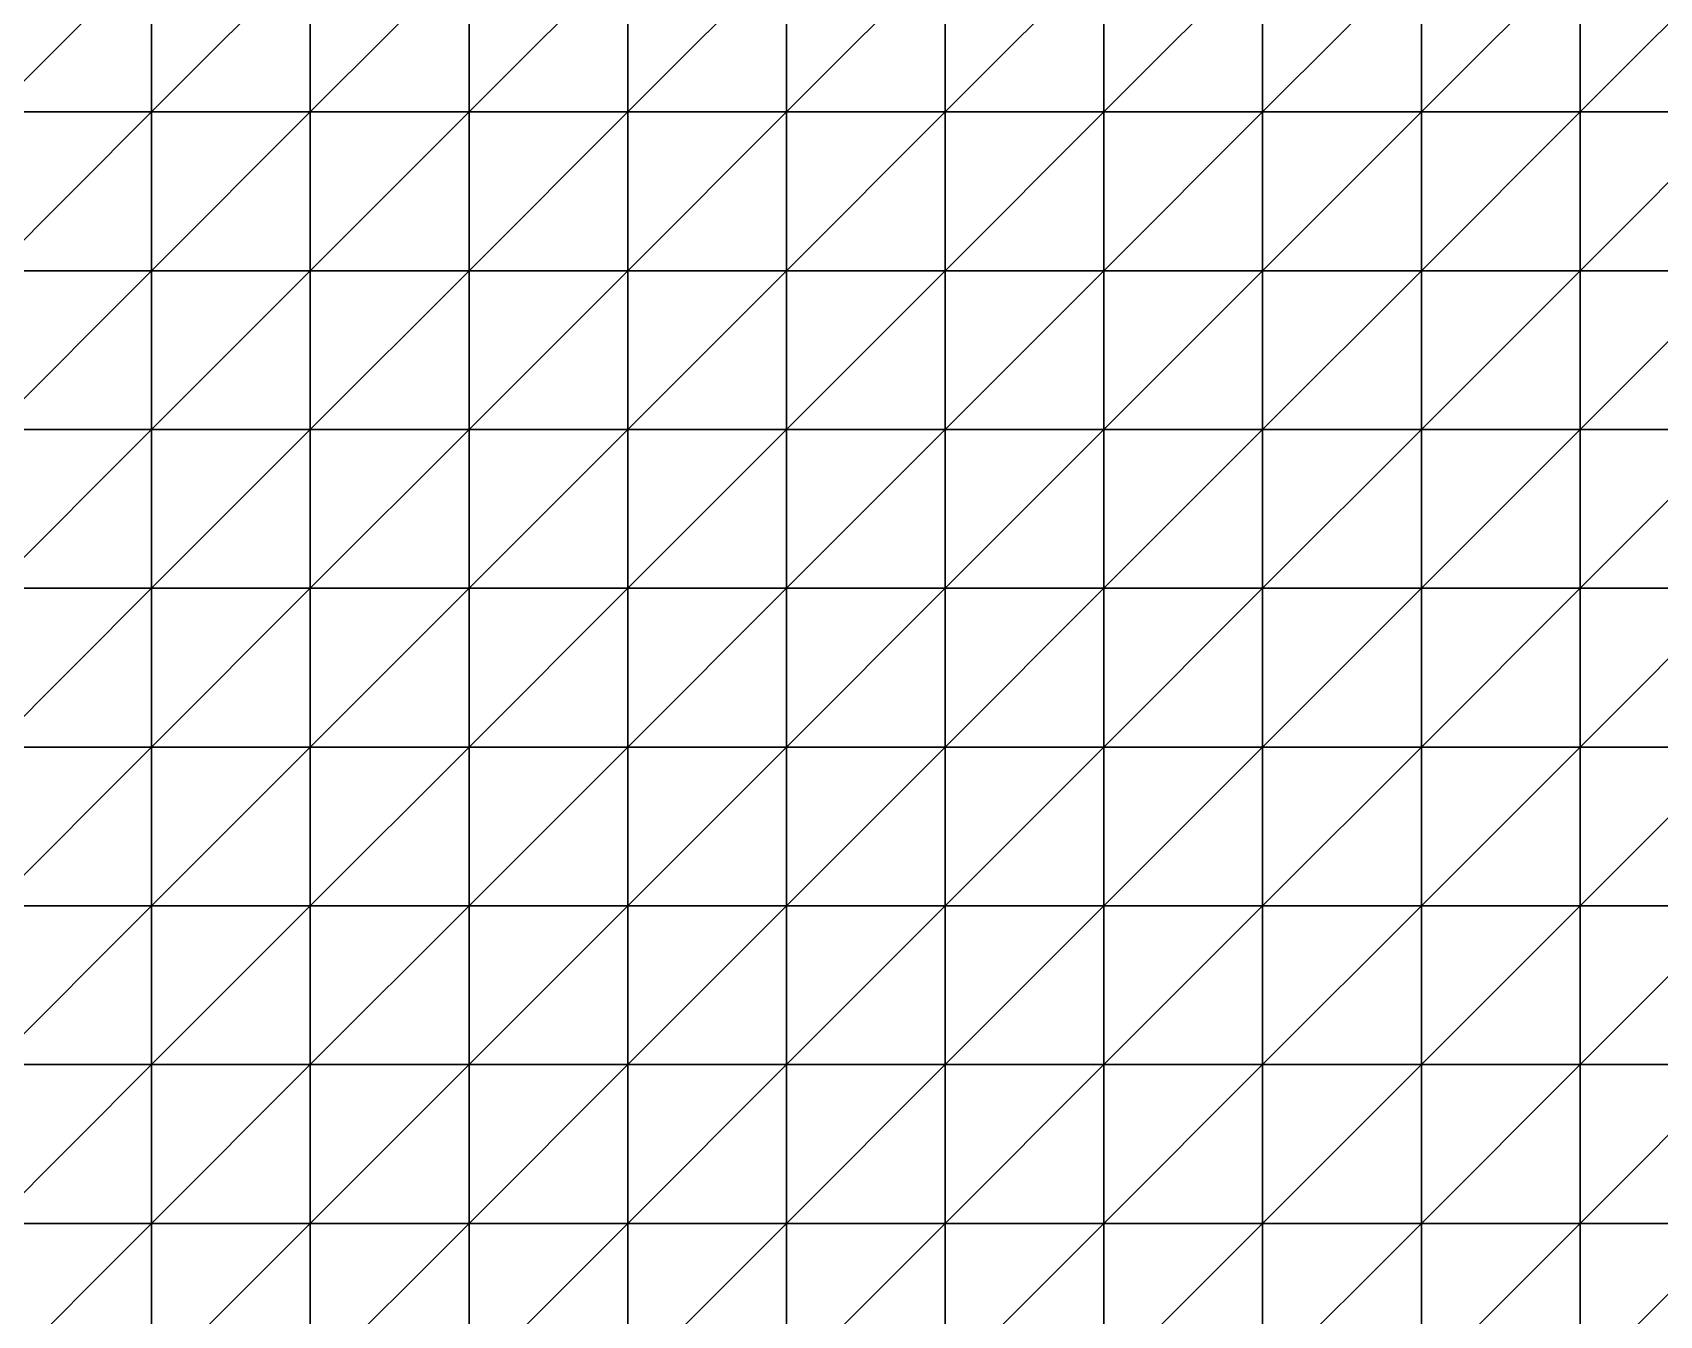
# Model space of a CAD drawing. Extents: x 292020 to 295740, y 4557680 to 4560040.
# Drawn here: x 294185 to 294390, y 4559308.4 to 4559470 of the extents above; entities that cross this region are included whole.
import ezdxf

# ---------------------------------------------------------------- set-up
doc = ezdxf.new("R2010")
doc.units = 0
doc.layers.add('RUN201_4_-_RUN201_NODOMAIN5_20X', color=7, linetype='CONTINUOUS')

msp = doc.modelspace()

# ---------------------------------------------------------------- linework, layer by layer
at = {"layer": 'RUN201_4_-_RUN201_NODOMAIN5_20X'}
for points in [[(294180, 4559480, 1860), (294180, 4559460, 1860), (294200, 4559480, 1860)], [(294200, 4559480, 1860), (294180, 4559460, 1860), (294200, 4559460, 1860)], [(294200, 4559480, 1920), (294180, 4559460, 1920), (294180, 4559480, 1920)], [(294200, 4559460, 1920), (294180, 4559460, 1920), (294200, 4559480, 1920)], [(294200, 4559480, 1840), (294200, 4559460, 1840), (294220, 4559480, 1840)], [(294220, 4559480, 1840), (294200, 4559460, 1840), (294220, 4559460, 1840)], [(294200, 4559480, 1840), (294200, 4559460, 1860), (294200, 4559460, 1840)], [(294200, 4559480, 1860), (294200, 4559460, 1860), (294200, 4559480, 1840)], [(294220, 4559480, 1920), (294200, 4559460, 1920), (294200, 4559480, 1920)], [(294220, 4559460, 1920), (294200, 4559460, 1920), (294220, 4559480, 1920)], [(294220, 4559480, 1820), (294220, 4559460, 1820), (294240, 4559480, 1820)], [(294240, 4559480, 1820), (294220, 4559460, 1820), (294240, 4559460, 1820)], [(294220, 4559480, 1820), (294220, 4559460, 1840), (294220, 4559460, 1820)], [(294220, 4559480, 1840), (294220, 4559460, 1840), (294220, 4559480, 1820)], [(294240, 4559480, 1920), (294220, 4559460, 1920), (294220, 4559480, 1920)], [(294240, 4559460, 1920), (294220, 4559460, 1920), (294240, 4559480, 1920)], [(294240, 4559480, 1800), (294240, 4559460, 1800), (294260, 4559480, 1800)], [(294260, 4559480, 1800), (294240, 4559460, 1800), (294260, 4559460, 1800)], [(294240, 4559480, 1800), (294240, 4559460, 1820), (294240, 4559460, 1800)], [(294240, 4559480, 1820), (294240, 4559460, 1820), (294240, 4559480, 1800)], [(294260, 4559480, 1920), (294240, 4559460, 1920), (294240, 4559480, 1920)], [(294260, 4559460, 1920), (294240, 4559460, 1920), (294260, 4559480, 1920)], [(294260, 4559480, 1800), (294260, 4559460, 1800), (294280, 4559480, 1800)], [(294280, 4559480, 1800), (294260, 4559460, 1800), (294280, 4559460, 1800)], [(294280, 4559480, 1920), (294260, 4559460, 1920), (294260, 4559480, 1920)], [(294280, 4559460, 1920), (294260, 4559460, 1920), (294280, 4559480, 1920)], [(294280, 4559480, 1800), (294280, 4559460, 1800), (294300, 4559480, 1800)], [(294300, 4559480, 1800), (294280, 4559460, 1800), (294300, 4559460, 1800)], [(294300, 4559480, 1900), (294280, 4559460, 1900), (294280, 4559480, 1900)], [(294300, 4559460, 1900), (294280, 4559460, 1900), (294300, 4559480, 1900)], [(294280, 4559460, 1900), (294280, 4559460, 1920), (294280, 4559480, 1900)], [(294280, 4559480, 1900), (294280, 4559460, 1920), (294280, 4559480, 1920)], [(294300, 4559480, 1800), (294300, 4559460, 1800), (294320, 4559480, 1800)], [(294320, 4559480, 1800), (294300, 4559460, 1800), (294320, 4559460, 1800)], [(294320, 4559480, 1900), (294300, 4559460, 1900), (294300, 4559480, 1900)], [(294320, 4559460, 1900), (294300, 4559460, 1900), (294320, 4559480, 1900)], [(294320, 4559480, 1800), (294320, 4559460, 1800), (294340, 4559480, 1800)], [(294340, 4559480, 1800), (294320, 4559460, 1800), (294340, 4559460, 1800)], [(294340, 4559480, 1900), (294320, 4559460, 1900), (294320, 4559480, 1900)], [(294340, 4559460, 1900), (294320, 4559460, 1900), (294340, 4559480, 1900)], [(294340, 4559480, 1800), (294340, 4559460, 1800), (294360, 4559480, 1800)], [(294360, 4559480, 1800), (294340, 4559460, 1800), (294360, 4559460, 1800)], [(294360, 4559480, 1900), (294340, 4559460, 1900), (294340, 4559480, 1900)], [(294360, 4559460, 1900), (294340, 4559460, 1900), (294360, 4559480, 1900)], [(294360, 4559480, 1800), (294360, 4559460, 1800), (294380, 4559480, 1800)], [(294380, 4559480, 1800), (294360, 4559460, 1800), (294380, 4559460, 1800)], [(294380, 4559480, 1900), (294360, 4559460, 1900), (294360, 4559480, 1900)], [(294380, 4559460, 1900), (294360, 4559460, 1900), (294380, 4559480, 1900)], [(294380, 4559480, 1800), (294380, 4559460, 1800), (294400, 4559480, 1800)], [(294400, 4559480, 1800), (294380, 4559460, 1800), (294400, 4559460, 1800)], [(294400, 4559480, 1900), (294380, 4559460, 1900), (294380, 4559480, 1900)], [(294400, 4559460, 1900), (294380, 4559460, 1900), (294400, 4559480, 1900)], [(294180, 4559460, 1840), (294180, 4559440, 1840), (294200, 4559460, 1840)], [(294200, 4559460, 1840), (294180, 4559440, 1840), (294200, 4559440, 1840)], [(294200, 4559460, 1840), (294180, 4559460, 1860), (294180, 4559460, 1840)], [(294200, 4559460, 1860), (294180, 4559460, 1860), (294200, 4559460, 1840)], [(294200, 4559460, 1920), (294180, 4559440, 1920), (294180, 4559460, 1920)], [(294200, 4559440, 1920), (294180, 4559440, 1920), (294200, 4559460, 1920)], [(294200, 4559460, 1820), (294200, 4559440, 1820), (294220, 4559460, 1820)], [(294220, 4559460, 1820), (294200, 4559440, 1820), (294220, 4559440, 1820)], [(294220, 4559460, 1820), (294200, 4559460, 1840), (294200, 4559460, 1820)], [(294220, 4559460, 1840), (294200, 4559460, 1840), (294220, 4559460, 1820)], [(294200, 4559460, 1820), (294200, 4559440, 1840), (294200, 4559440, 1820)], [(294200, 4559460, 1840), (294200, 4559440, 1840), (294200, 4559460, 1820)], [(294220, 4559460, 1920), (294200, 4559440, 1920), (294200, 4559460, 1920)], [(294220, 4559440, 1920), (294200, 4559440, 1920), (294220, 4559460, 1920)], [(294220, 4559460, 1800), (294220, 4559440, 1800), (294240, 4559460, 1800)], [(294240, 4559460, 1800), (294220, 4559440, 1800), (294240, 4559440, 1800)], [(294240, 4559460, 1800), (294220, 4559460, 1820), (294220, 4559460, 1800)], [(294240, 4559460, 1820), (294220, 4559460, 1820), (294240, 4559460, 1800)], [(294220, 4559460, 1800), (294220, 4559440, 1820), (294220, 4559440, 1800)], [(294220, 4559460, 1820), (294220, 4559440, 1820), (294220, 4559460, 1800)], [(294240, 4559460, 1920), (294220, 4559440, 1920), (294220, 4559460, 1920)], [(294240, 4559440, 1920), (294220, 4559440, 1920), (294240, 4559460, 1920)], [(294240, 4559460, 1800), (294240, 4559440, 1800), (294260, 4559460, 1800)], [(294260, 4559460, 1800), (294240, 4559440, 1800), (294260, 4559440, 1800)], [(294260, 4559460, 1920), (294240, 4559440, 1920), (294240, 4559460, 1920)], [(294260, 4559440, 1920), (294240, 4559440, 1920), (294260, 4559460, 1920)], [(294260, 4559460, 1800), (294260, 4559440, 1800), (294280, 4559460, 1800)], [(294280, 4559460, 1800), (294260, 4559440, 1800), (294280, 4559440, 1800)], [(294280, 4559460, 1920), (294260, 4559440, 1920), (294260, 4559460, 1920)], [(294280, 4559440, 1920), (294260, 4559440, 1920), (294280, 4559460, 1920)], [(294280, 4559460, 1800), (294280, 4559440, 1800), (294300, 4559460, 1800)], [(294300, 4559460, 1800), (294280, 4559440, 1800), (294300, 4559440, 1800)], [(294300, 4559460, 1900), (294280, 4559440, 1900), (294280, 4559460, 1900)], [(294300, 4559440, 1900), (294280, 4559440, 1900), (294300, 4559460, 1900)], [(294280, 4559440, 1900), (294280, 4559440, 1920), (294280, 4559460, 1900)], [(294280, 4559460, 1900), (294280, 4559440, 1920), (294280, 4559460, 1920)], [(294300, 4559460, 1800), (294300, 4559440, 1800), (294320, 4559460, 1800)], [(294320, 4559460, 1800), (294300, 4559440, 1800), (294320, 4559440, 1800)], [(294320, 4559460, 1900), (294300, 4559440, 1900), (294300, 4559460, 1900)], [(294320, 4559440, 1900), (294300, 4559440, 1900), (294320, 4559460, 1900)], [(294320, 4559460, 1800), (294320, 4559440, 1800), (294340, 4559460, 1800)], [(294340, 4559460, 1800), (294320, 4559440, 1800), (294340, 4559440, 1800)], [(294340, 4559460, 1900), (294320, 4559440, 1900), (294320, 4559460, 1900)], [(294340, 4559440, 1900), (294320, 4559440, 1900), (294340, 4559460, 1900)], [(294340, 4559440, 1800), (294340, 4559440, 1820), (294340, 4559460, 1800)], [(294340, 4559460, 1800), (294340, 4559440, 1820), (294340, 4559460, 1820)], [(294340, 4559460, 1800), (294340, 4559460, 1820), (294360, 4559460, 1800)], [(294360, 4559460, 1800), (294340, 4559460, 1820), (294360, 4559460, 1820)], [(294340, 4559460, 1820), (294340, 4559440, 1820), (294360, 4559460, 1820)], [(294360, 4559460, 1820), (294340, 4559440, 1820), (294360, 4559440, 1820)], [(294360, 4559460, 1900), (294340, 4559440, 1900), (294340, 4559460, 1900)], [(294360, 4559440, 1900), (294340, 4559440, 1900), (294360, 4559460, 1900)], [(294360, 4559460, 1800), (294360, 4559460, 1820), (294380, 4559460, 1800)], [(294380, 4559460, 1800), (294360, 4559460, 1820), (294380, 4559460, 1820)], [(294360, 4559460, 1820), (294360, 4559440, 1820), (294380, 4559460, 1820)], [(294380, 4559460, 1820), (294360, 4559440, 1820), (294380, 4559440, 1820)], [(294380, 4559460, 1900), (294360, 4559440, 1900), (294360, 4559460, 1900)], [(294380, 4559440, 1900), (294360, 4559440, 1900), (294380, 4559460, 1900)], [(294380, 4559460, 1800), (294380, 4559460, 1820), (294400, 4559460, 1800)], [(294400, 4559460, 1800), (294380, 4559460, 1820), (294400, 4559460, 1820)], [(294380, 4559460, 1820), (294380, 4559440, 1820), (294400, 4559460, 1820)], [(294400, 4559460, 1820), (294380, 4559440, 1820), (294400, 4559440, 1820)], [(294400, 4559460, 1900), (294380, 4559440, 1900), (294380, 4559460, 1900)], [(294400, 4559440, 1900), (294380, 4559440, 1900), (294400, 4559460, 1900)], [(294180, 4559440, 1840), (294180, 4559420, 1840), (294200, 4559440, 1840)], [(294200, 4559440, 1840), (294180, 4559420, 1840), (294200, 4559420, 1840)], [(294200, 4559440, 1920), (294180, 4559420, 1920), (294180, 4559440, 1920)], [(294200, 4559420, 1920), (294180, 4559420, 1920), (294200, 4559440, 1920)], [(294200, 4559440, 1820), (294200, 4559420, 1820), (294220, 4559440, 1820)], [(294220, 4559440, 1820), (294200, 4559420, 1820), (294220, 4559420, 1820)], [(294200, 4559440, 1820), (294200, 4559420, 1840), (294200, 4559420, 1820)], [(294200, 4559440, 1840), (294200, 4559420, 1840), (294200, 4559440, 1820)], [(294220, 4559440, 1920), (294200, 4559420, 1920), (294200, 4559440, 1920)], [(294220, 4559420, 1920), (294200, 4559420, 1920), (294220, 4559440, 1920)], [(294220, 4559440, 1800), (294220, 4559420, 1800), (294240, 4559440, 1800)], [(294240, 4559440, 1800), (294220, 4559420, 1800), (294240, 4559420, 1800)], [(294220, 4559440, 1800), (294220, 4559420, 1820), (294220, 4559420, 1800)], [(294220, 4559440, 1820), (294220, 4559420, 1820), (294220, 4559440, 1800)], [(294240, 4559440, 1920), (294220, 4559420, 1920), (294220, 4559440, 1920)], [(294240, 4559420, 1920), (294220, 4559420, 1920), (294240, 4559440, 1920)], [(294240, 4559440, 1800), (294240, 4559420, 1800), (294260, 4559440, 1800)], [(294260, 4559440, 1800), (294240, 4559420, 1800), (294260, 4559420, 1800)], [(294260, 4559440, 1920), (294240, 4559420, 1920), (294240, 4559440, 1920)], [(294260, 4559420, 1920), (294240, 4559420, 1920), (294260, 4559440, 1920)], [(294260, 4559440, 1800), (294260, 4559420, 1800), (294280, 4559440, 1800)], [(294280, 4559440, 1800), (294260, 4559420, 1800), (294280, 4559420, 1800)], [(294280, 4559440, 1920), (294260, 4559420, 1920), (294260, 4559440, 1920)], [(294280, 4559420, 1920), (294260, 4559420, 1920), (294280, 4559440, 1920)], [(294280, 4559440, 1800), (294280, 4559420, 1800), (294300, 4559440, 1800)], [(294300, 4559440, 1800), (294280, 4559420, 1800), (294300, 4559420, 1800)], [(294300, 4559440, 1900), (294280, 4559420, 1900), (294280, 4559440, 1900)], [(294300, 4559420, 1900), (294280, 4559420, 1900), (294300, 4559440, 1900)], [(294280, 4559420, 1900), (294280, 4559420, 1920), (294280, 4559440, 1900)], [(294280, 4559440, 1900), (294280, 4559420, 1920), (294280, 4559440, 1920)], [(294300, 4559440, 1800), (294300, 4559420, 1800), (294320, 4559440, 1800)], [(294320, 4559440, 1800), (294300, 4559420, 1800), (294320, 4559420, 1800)], [(294320, 4559440, 1900), (294300, 4559420, 1900), (294300, 4559440, 1900)], [(294320, 4559420, 1900), (294300, 4559420, 1900), (294320, 4559440, 1900)], [(294320, 4559440, 1800), (294320, 4559420, 1800), (294340, 4559440, 1800)], [(294340, 4559440, 1800), (294320, 4559420, 1800), (294340, 4559420, 1800)], [(294340, 4559440, 1900), (294320, 4559420, 1900), (294320, 4559440, 1900)], [(294340, 4559420, 1900), (294320, 4559420, 1900), (294340, 4559440, 1900)], [(294340, 4559440, 1800), (294340, 4559420, 1800), (294360, 4559440, 1800)], [(294360, 4559440, 1800), (294340, 4559420, 1800), (294360, 4559420, 1800)], [(294360, 4559440, 1800), (294340, 4559440, 1820), (294340, 4559440, 1800)], [(294360, 4559440, 1820), (294340, 4559440, 1820), (294360, 4559440, 1800)], [(294360, 4559440, 1900), (294340, 4559420, 1900), (294340, 4559440, 1900)], [(294360, 4559420, 1900), (294340, 4559420, 1900), (294360, 4559440, 1900)], [(294360, 4559440, 1800), (294360, 4559420, 1800), (294380, 4559440, 1800)], [(294380, 4559440, 1800), (294360, 4559420, 1800), (294380, 4559420, 1800)], [(294380, 4559440, 1800), (294360, 4559440, 1820), (294360, 4559440, 1800)], [(294380, 4559440, 1820), (294360, 4559440, 1820), (294380, 4559440, 1800)], [(294380, 4559440, 1900), (294360, 4559420, 1900), (294360, 4559440, 1900)], [(294380, 4559420, 1900), (294360, 4559420, 1900), (294380, 4559440, 1900)], [(294380, 4559420, 1800), (294380, 4559420, 1820), (294380, 4559440, 1800)], [(294380, 4559440, 1800), (294380, 4559420, 1820), (294380, 4559440, 1820)], [(294380, 4559440, 1820), (294380, 4559420, 1820), (294400, 4559440, 1820)], [(294400, 4559440, 1820), (294380, 4559420, 1820), (294400, 4559420, 1820)], [(294400, 4559440, 1900), (294380, 4559420, 1900), (294380, 4559440, 1900)], [(294400, 4559420, 1900), (294380, 4559420, 1900), (294400, 4559440, 1900)], [(294180, 4559420, 1820), (294180, 4559400, 1820), (294200, 4559420, 1820)], [(294200, 4559420, 1820), (294180, 4559400, 1820), (294200, 4559400, 1820)], [(294200, 4559420, 1820), (294180, 4559420, 1840), (294180, 4559420, 1820)], [(294200, 4559420, 1840), (294180, 4559420, 1840), (294200, 4559420, 1820)], [(294200, 4559420, 1920), (294180, 4559400, 1920), (294180, 4559420, 1920)], [(294200, 4559400, 1920), (294180, 4559400, 1920), (294200, 4559420, 1920)], [(294200, 4559420, 1800), (294200, 4559400, 1800), (294220, 4559420, 1800)], [(294220, 4559420, 1800), (294200, 4559400, 1800), (294220, 4559400, 1800)], [(294220, 4559420, 1800), (294200, 4559420, 1820), (294200, 4559420, 1800)], [(294220, 4559420, 1820), (294200, 4559420, 1820), (294220, 4559420, 1800)], [(294200, 4559420, 1800), (294200, 4559400, 1820), (294200, 4559400, 1800)], [(294200, 4559420, 1820), (294200, 4559400, 1820), (294200, 4559420, 1800)], [(294220, 4559420, 1920), (294200, 4559400, 1920), (294200, 4559420, 1920)], [(294220, 4559400, 1920), (294200, 4559400, 1920), (294220, 4559420, 1920)], [(294220, 4559420, 1780), (294220, 4559400, 1780), (294240, 4559420, 1780)], [(294240, 4559420, 1780), (294220, 4559400, 1780), (294240, 4559400, 1780)], [(294240, 4559420, 1780), (294220, 4559420, 1800), (294220, 4559420, 1780)], [(294240, 4559420, 1800), (294220, 4559420, 1800), (294240, 4559420, 1780)], [(294220, 4559420, 1780), (294220, 4559400, 1800), (294220, 4559400, 1780)], [(294220, 4559420, 1800), (294220, 4559400, 1800), (294220, 4559420, 1780)], [(294240, 4559420, 1920), (294220, 4559400, 1920), (294220, 4559420, 1920)], [(294240, 4559400, 1920), (294220, 4559400, 1920), (294240, 4559420, 1920)], [(294240, 4559400, 1780), (294240, 4559400, 1800), (294240, 4559420, 1780)], [(294240, 4559420, 1780), (294240, 4559400, 1800), (294240, 4559420, 1800)], [(294240, 4559420, 1800), (294240, 4559400, 1800), (294260, 4559420, 1800)], [(294260, 4559420, 1800), (294240, 4559400, 1800), (294260, 4559400, 1800)], [(294260, 4559420, 1920), (294240, 4559400, 1920), (294240, 4559420, 1920)], [(294260, 4559400, 1920), (294240, 4559400, 1920), (294260, 4559420, 1920)], [(294260, 4559420, 1800), (294260, 4559400, 1800), (294280, 4559420, 1800)], [(294280, 4559420, 1800), (294260, 4559400, 1800), (294280, 4559400, 1800)], [(294280, 4559420, 1900), (294260, 4559400, 1900), (294260, 4559420, 1900)], [(294280, 4559400, 1900), (294260, 4559400, 1900), (294280, 4559420, 1900)], [(294260, 4559400, 1900), (294260, 4559400, 1920), (294260, 4559420, 1900)], [(294260, 4559420, 1900), (294260, 4559400, 1920), (294260, 4559420, 1920)], [(294260, 4559420, 1900), (294260, 4559420, 1920), (294280, 4559420, 1900)], [(294280, 4559420, 1900), (294260, 4559420, 1920), (294280, 4559420, 1920)], [(294280, 4559420, 1800), (294280, 4559400, 1800), (294300, 4559420, 1800)], [(294300, 4559420, 1800), (294280, 4559400, 1800), (294300, 4559400, 1800)], [(294300, 4559420, 1900), (294280, 4559400, 1900), (294280, 4559420, 1900)], [(294300, 4559400, 1900), (294280, 4559400, 1900), (294300, 4559420, 1900)], [(294300, 4559400, 1800), (294300, 4559400, 1820), (294300, 4559420, 1800)], [(294300, 4559420, 1800), (294300, 4559400, 1820), (294300, 4559420, 1820)], [(294300, 4559420, 1800), (294300, 4559420, 1820), (294320, 4559420, 1800)], [(294320, 4559420, 1800), (294300, 4559420, 1820), (294320, 4559420, 1820)], [(294300, 4559420, 1820), (294300, 4559400, 1820), (294320, 4559420, 1820)], [(294320, 4559420, 1820), (294300, 4559400, 1820), (294320, 4559400, 1820)], [(294320, 4559420, 1900), (294300, 4559400, 1900), (294300, 4559420, 1900)], [(294320, 4559400, 1900), (294300, 4559400, 1900), (294320, 4559420, 1900)], [(294320, 4559420, 1800), (294320, 4559400, 1800), (294340, 4559420, 1800)], [(294340, 4559420, 1800), (294320, 4559400, 1800), (294340, 4559400, 1800)], [(294320, 4559420, 1800), (294320, 4559400, 1820), (294320, 4559400, 1800)], [(294320, 4559420, 1820), (294320, 4559400, 1820), (294320, 4559420, 1800)], [(294340, 4559420, 1900), (294320, 4559400, 1900), (294320, 4559420, 1900)], [(294340, 4559400, 1900), (294320, 4559400, 1900), (294340, 4559420, 1900)], [(294340, 4559420, 1800), (294340, 4559400, 1800), (294360, 4559420, 1800)], [(294360, 4559420, 1800), (294340, 4559400, 1800), (294360, 4559400, 1800)], [(294360, 4559420, 1900), (294340, 4559400, 1900), (294340, 4559420, 1900)], [(294360, 4559400, 1900), (294340, 4559400, 1900), (294360, 4559420, 1900)], [(294360, 4559420, 1800), (294360, 4559400, 1800), (294380, 4559420, 1800)], [(294380, 4559420, 1800), (294360, 4559400, 1800), (294380, 4559400, 1800)], [(294380, 4559420, 1900), (294360, 4559400, 1900), (294360, 4559420, 1900)], [(294380, 4559400, 1900), (294360, 4559400, 1900), (294380, 4559420, 1900)], [(294380, 4559400, 1800), (294380, 4559400, 1820), (294380, 4559420, 1800)], [(294380, 4559420, 1800), (294380, 4559400, 1820), (294380, 4559420, 1820)], [(294380, 4559420, 1820), (294380, 4559400, 1820), (294400, 4559420, 1820)], [(294400, 4559420, 1820), (294380, 4559400, 1820), (294400, 4559400, 1820)], [(294400, 4559420, 1900), (294380, 4559400, 1900), (294380, 4559420, 1900)], [(294400, 4559400, 1900), (294380, 4559400, 1900), (294400, 4559420, 1900)], [(294180, 4559400, 1820), (294180, 4559380, 1820), (294200, 4559400, 1820)], [(294200, 4559400, 1820), (294180, 4559380, 1820), (294200, 4559380, 1820)], [(294200, 4559400, 1920), (294180, 4559380, 1920), (294180, 4559400, 1920)], [(294200, 4559380, 1920), (294180, 4559380, 1920), (294200, 4559400, 1920)], [(294200, 4559400, 1800), (294200, 4559380, 1800), (294220, 4559400, 1800)], [(294220, 4559400, 1800), (294200, 4559380, 1800), (294220, 4559380, 1800)], [(294200, 4559400, 1800), (294200, 4559380, 1820), (294200, 4559380, 1800)], [(294200, 4559400, 1820), (294200, 4559380, 1820), (294200, 4559400, 1800)], [(294220, 4559400, 1920), (294200, 4559380, 1920), (294200, 4559400, 1920)], [(294220, 4559380, 1920), (294200, 4559380, 1920), (294220, 4559400, 1920)], [(294220, 4559400, 1780), (294220, 4559400, 1800), (294240, 4559400, 1780)], [(294240, 4559400, 1780), (294220, 4559400, 1800), (294240, 4559400, 1800)], [(294220, 4559400, 1800), (294220, 4559380, 1800), (294240, 4559400, 1800)], [(294240, 4559400, 1800), (294220, 4559380, 1800), (294240, 4559380, 1800)], [(294240, 4559400, 1920), (294220, 4559380, 1920), (294220, 4559400, 1920)], [(294240, 4559380, 1920), (294220, 4559380, 1920), (294240, 4559400, 1920)], [(294240, 4559400, 1800), (294240, 4559380, 1800), (294260, 4559400, 1800)], [(294260, 4559400, 1800), (294240, 4559380, 1800), (294260, 4559380, 1800)], [(294260, 4559400, 1920), (294240, 4559380, 1920), (294240, 4559400, 1920)], [(294260, 4559380, 1920), (294240, 4559380, 1920), (294260, 4559400, 1920)], [(294260, 4559400, 1800), (294260, 4559380, 1800), (294280, 4559400, 1800)], [(294280, 4559400, 1800), (294260, 4559380, 1800), (294280, 4559380, 1800)], [(294280, 4559400, 1900), (294260, 4559380, 1900), (294260, 4559400, 1900)], [(294280, 4559380, 1900), (294260, 4559380, 1900), (294280, 4559400, 1900)], [(294260, 4559380, 1900), (294260, 4559380, 1920), (294260, 4559400, 1900)], [(294260, 4559400, 1900), (294260, 4559380, 1920), (294260, 4559400, 1920)], [(294280, 4559400, 1800), (294280, 4559380, 1800), (294300, 4559400, 1800)], [(294300, 4559400, 1800), (294280, 4559380, 1800), (294300, 4559380, 1800)], [(294300, 4559400, 1900), (294280, 4559380, 1900), (294280, 4559400, 1900)], [(294300, 4559380, 1900), (294280, 4559380, 1900), (294300, 4559400, 1900)], [(294300, 4559400, 1800), (294300, 4559380, 1800), (294320, 4559400, 1800)], [(294320, 4559400, 1800), (294300, 4559380, 1800), (294320, 4559380, 1800)], [(294320, 4559400, 1800), (294300, 4559400, 1820), (294300, 4559400, 1800)], [(294320, 4559400, 1820), (294300, 4559400, 1820), (294320, 4559400, 1800)], [(294320, 4559400, 1900), (294300, 4559380, 1900), (294300, 4559400, 1900)], [(294320, 4559380, 1900), (294300, 4559380, 1900), (294320, 4559400, 1900)], [(294320, 4559400, 1800), (294320, 4559380, 1800), (294340, 4559400, 1800)], [(294340, 4559400, 1800), (294320, 4559380, 1800), (294340, 4559380, 1800)], [(294340, 4559400, 1900), (294320, 4559380, 1900), (294320, 4559400, 1900)], [(294340, 4559380, 1900), (294320, 4559380, 1900), (294340, 4559400, 1900)], [(294340, 4559400, 1800), (294340, 4559380, 1800), (294360, 4559400, 1800)], [(294360, 4559400, 1800), (294340, 4559380, 1800), (294360, 4559380, 1800)], [(294360, 4559400, 1900), (294340, 4559380, 1900), (294340, 4559400, 1900)], [(294360, 4559380, 1900), (294340, 4559380, 1900), (294360, 4559400, 1900)], [(294360, 4559380, 1800), (294360, 4559380, 1820), (294360, 4559400, 1800)], [(294360, 4559400, 1800), (294360, 4559380, 1820), (294360, 4559400, 1820)], [(294360, 4559400, 1800), (294360, 4559400, 1820), (294380, 4559400, 1800)], [(294380, 4559400, 1800), (294360, 4559400, 1820), (294380, 4559400, 1820)], [(294360, 4559400, 1820), (294360, 4559380, 1820), (294380, 4559400, 1820)], [(294380, 4559400, 1820), (294360, 4559380, 1820), (294380, 4559380, 1820)], [(294380, 4559400, 1900), (294360, 4559380, 1900), (294360, 4559400, 1900)], [(294380, 4559380, 1900), (294360, 4559380, 1900), (294380, 4559400, 1900)], [(294380, 4559400, 1820), (294380, 4559380, 1820), (294400, 4559400, 1820)], [(294400, 4559400, 1820), (294380, 4559380, 1820), (294400, 4559380, 1820)], [(294400, 4559400, 1900), (294380, 4559380, 1900), (294380, 4559400, 1900)], [(294400, 4559380, 1900), (294380, 4559380, 1900), (294400, 4559400, 1900)], [(294180, 4559380, 1800), (294180, 4559360, 1800), (294200, 4559380, 1800)], [(294200, 4559380, 1800), (294180, 4559360, 1800), (294200, 4559360, 1800)], [(294200, 4559380, 1800), (294180, 4559380, 1820), (294180, 4559380, 1800)], [(294200, 4559380, 1820), (294180, 4559380, 1820), (294200, 4559380, 1800)], [(294200, 4559380, 1920), (294180, 4559360, 1920), (294180, 4559380, 1920)], [(294200, 4559360, 1920), (294180, 4559360, 1920), (294200, 4559380, 1920)], [(294200, 4559380, 1800), (294200, 4559360, 1800), (294220, 4559380, 1800)], [(294220, 4559380, 1800), (294200, 4559360, 1800), (294220, 4559360, 1800)], [(294220, 4559380, 1920), (294200, 4559360, 1920), (294200, 4559380, 1920)], [(294220, 4559360, 1920), (294200, 4559360, 1920), (294220, 4559380, 1920)], [(294220, 4559380, 1800), (294220, 4559360, 1800), (294240, 4559380, 1800)], [(294240, 4559380, 1800), (294220, 4559360, 1800), (294240, 4559360, 1800)], [(294240, 4559380, 1920), (294220, 4559360, 1920), (294220, 4559380, 1920)], [(294240, 4559360, 1920), (294220, 4559360, 1920), (294240, 4559380, 1920)], [(294240, 4559380, 1800), (294240, 4559360, 1800), (294260, 4559380, 1800)], [(294260, 4559380, 1800), (294240, 4559360, 1800), (294260, 4559360, 1800)], [(294260, 4559380, 1920), (294240, 4559360, 1920), (294240, 4559380, 1920)], [(294260, 4559360, 1920), (294240, 4559360, 1920), (294260, 4559380, 1920)], [(294260, 4559380, 1800), (294260, 4559360, 1800), (294280, 4559380, 1800)], [(294280, 4559380, 1800), (294260, 4559360, 1800), (294280, 4559360, 1800)], [(294280, 4559380, 1900), (294260, 4559360, 1900), (294260, 4559380, 1900)], [(294280, 4559360, 1900), (294260, 4559360, 1900), (294280, 4559380, 1900)], [(294260, 4559360, 1900), (294260, 4559360, 1920), (294260, 4559380, 1900)], [(294260, 4559380, 1900), (294260, 4559360, 1920), (294260, 4559380, 1920)], [(294280, 4559380, 1800), (294280, 4559360, 1800), (294300, 4559380, 1800)], [(294300, 4559380, 1800), (294280, 4559360, 1800), (294300, 4559360, 1800)], [(294300, 4559380, 1900), (294280, 4559360, 1900), (294280, 4559380, 1900)], [(294300, 4559360, 1900), (294280, 4559360, 1900), (294300, 4559380, 1900)], [(294300, 4559380, 1800), (294300, 4559360, 1800), (294320, 4559380, 1800)], [(294320, 4559380, 1800), (294300, 4559360, 1800), (294320, 4559360, 1800)], [(294320, 4559380, 1900), (294300, 4559360, 1900), (294300, 4559380, 1900)], [(294320, 4559360, 1900), (294300, 4559360, 1900), (294320, 4559380, 1900)], [(294320, 4559380, 1800), (294320, 4559360, 1800), (294340, 4559380, 1800)], [(294340, 4559380, 1800), (294320, 4559360, 1800), (294340, 4559360, 1800)], [(294340, 4559380, 1900), (294320, 4559360, 1900), (294320, 4559380, 1900)], [(294340, 4559360, 1900), (294320, 4559360, 1900), (294340, 4559380, 1900)], [(294340, 4559360, 1800), (294340, 4559360, 1820), (294340, 4559380, 1800)], [(294340, 4559380, 1800), (294340, 4559360, 1820), (294340, 4559380, 1820)], [(294340, 4559380, 1800), (294340, 4559380, 1820), (294360, 4559380, 1800)], [(294360, 4559380, 1800), (294340, 4559380, 1820), (294360, 4559380, 1820)], [(294340, 4559380, 1820), (294340, 4559360, 1820), (294360, 4559380, 1820)], [(294360, 4559380, 1820), (294340, 4559360, 1820), (294360, 4559360, 1820)], [(294360, 4559380, 1900), (294340, 4559360, 1900), (294340, 4559380, 1900)], [(294360, 4559360, 1900), (294340, 4559360, 1900), (294360, 4559380, 1900)], [(294360, 4559380, 1820), (294360, 4559360, 1820), (294380, 4559380, 1820)], [(294380, 4559380, 1820), (294360, 4559360, 1820), (294380, 4559360, 1820)], [(294380, 4559380, 1900), (294360, 4559360, 1900), (294360, 4559380, 1900)], [(294380, 4559360, 1900), (294360, 4559360, 1900), (294380, 4559380, 1900)], [(294380, 4559380, 1820), (294380, 4559360, 1820), (294400, 4559380, 1820)], [(294400, 4559380, 1820), (294380, 4559360, 1820), (294400, 4559360, 1820)], [(294400, 4559380, 1900), (294380, 4559360, 1900), (294380, 4559380, 1900)], [(294400, 4559360, 1900), (294380, 4559360, 1900), (294400, 4559380, 1900)], [(294180, 4559360, 1800), (294180, 4559340, 1800), (294200, 4559360, 1800)], [(294200, 4559360, 1800), (294180, 4559340, 1800), (294200, 4559340, 1800)], [(294200, 4559360, 1920), (294180, 4559340, 1920), (294180, 4559360, 1920)], [(294200, 4559340, 1920), (294180, 4559340, 1920), (294200, 4559360, 1920)], [(294200, 4559360, 1800), (294200, 4559340, 1800), (294220, 4559360, 1800)], [(294220, 4559360, 1800), (294200, 4559340, 1800), (294220, 4559340, 1800)], [(294220, 4559360, 1920), (294200, 4559340, 1920), (294200, 4559360, 1920)], [(294220, 4559340, 1920), (294200, 4559340, 1920), (294220, 4559360, 1920)], [(294220, 4559360, 1800), (294220, 4559340, 1800), (294240, 4559360, 1800)], [(294240, 4559360, 1800), (294220, 4559340, 1800), (294240, 4559340, 1800)], [(294240, 4559360, 1920), (294220, 4559340, 1920), (294220, 4559360, 1920)], [(294240, 4559340, 1920), (294220, 4559340, 1920), (294240, 4559360, 1920)], [(294240, 4559360, 1800), (294240, 4559340, 1800), (294260, 4559360, 1800)], [(294260, 4559360, 1800), (294240, 4559340, 1800), (294260, 4559340, 1800)], [(294260, 4559360, 1920), (294240, 4559340, 1920), (294240, 4559360, 1920)], [(294260, 4559340, 1920), (294240, 4559340, 1920), (294260, 4559360, 1920)], [(294260, 4559360, 1800), (294260, 4559340, 1800), (294280, 4559360, 1800)], [(294280, 4559360, 1800), (294260, 4559340, 1800), (294280, 4559340, 1800)], [(294280, 4559360, 1900), (294260, 4559340, 1900), (294260, 4559360, 1900)], [(294280, 4559340, 1900), (294260, 4559340, 1900), (294280, 4559360, 1900)], [(294260, 4559340, 1900), (294260, 4559340, 1920), (294260, 4559360, 1900)], [(294260, 4559360, 1900), (294260, 4559340, 1920), (294260, 4559360, 1920)], [(294280, 4559360, 1800), (294280, 4559340, 1800), (294300, 4559360, 1800)], [(294300, 4559360, 1800), (294280, 4559340, 1800), (294300, 4559340, 1800)], [(294300, 4559360, 1900), (294280, 4559340, 1900), (294280, 4559360, 1900)], [(294300, 4559340, 1900), (294280, 4559340, 1900), (294300, 4559360, 1900)], [(294300, 4559360, 1800), (294300, 4559340, 1800), (294320, 4559360, 1800)], [(294320, 4559360, 1800), (294300, 4559340, 1800), (294320, 4559340, 1800)], [(294320, 4559360, 1900), (294300, 4559340, 1900), (294300, 4559360, 1900)], [(294320, 4559340, 1900), (294300, 4559340, 1900), (294320, 4559360, 1900)], [(294320, 4559340, 1800), (294320, 4559340, 1820), (294320, 4559360, 1800)], [(294320, 4559360, 1800), (294320, 4559340, 1820), (294320, 4559360, 1820)], [(294320, 4559360, 1800), (294320, 4559360, 1820), (294340, 4559360, 1800)], [(294340, 4559360, 1800), (294320, 4559360, 1820), (294340, 4559360, 1820)], [(294320, 4559360, 1820), (294320, 4559340, 1820), (294340, 4559360, 1820)], [(294340, 4559360, 1820), (294320, 4559340, 1820), (294340, 4559340, 1820)], [(294340, 4559360, 1900), (294320, 4559340, 1900), (294320, 4559360, 1900)], [(294340, 4559340, 1900), (294320, 4559340, 1900), (294340, 4559360, 1900)], [(294340, 4559360, 1820), (294340, 4559340, 1820), (294360, 4559360, 1820)], [(294360, 4559360, 1820), (294340, 4559340, 1820), (294360, 4559340, 1820)], [(294360, 4559360, 1900), (294340, 4559340, 1900), (294340, 4559360, 1900)], [(294360, 4559340, 1900), (294340, 4559340, 1900), (294360, 4559360, 1900)], [(294360, 4559360, 1820), (294360, 4559340, 1820), (294380, 4559360, 1820)], [(294380, 4559360, 1820), (294360, 4559340, 1820), (294380, 4559340, 1820)], [(294380, 4559360, 1900), (294360, 4559340, 1900), (294360, 4559360, 1900)], [(294380, 4559340, 1900), (294360, 4559340, 1900), (294380, 4559360, 1900)], [(294380, 4559360, 1820), (294380, 4559340, 1820), (294400, 4559360, 1820)], [(294400, 4559360, 1820), (294380, 4559340, 1820), (294400, 4559340, 1820)], [(294400, 4559360, 1900), (294380, 4559340, 1900), (294380, 4559360, 1900)], [(294400, 4559340, 1900), (294380, 4559340, 1900), (294400, 4559360, 1900)], [(294180, 4559340, 1800), (294180, 4559320, 1800), (294200, 4559340, 1800)], [(294200, 4559340, 1800), (294180, 4559320, 1800), (294200, 4559320, 1800)], [(294200, 4559340, 1920), (294180, 4559320, 1920), (294180, 4559340, 1920)], [(294200, 4559320, 1920), (294180, 4559320, 1920), (294200, 4559340, 1920)], [(294200, 4559340, 1800), (294200, 4559320, 1800), (294220, 4559340, 1800)], [(294220, 4559340, 1800), (294200, 4559320, 1800), (294220, 4559320, 1800)], [(294220, 4559340, 1920), (294200, 4559320, 1920), (294200, 4559340, 1920)], [(294220, 4559320, 1920), (294200, 4559320, 1920), (294220, 4559340, 1920)], [(294220, 4559340, 1800), (294220, 4559320, 1800), (294240, 4559340, 1800)], [(294240, 4559340, 1800), (294220, 4559320, 1800), (294240, 4559320, 1800)], [(294240, 4559340, 1920), (294220, 4559320, 1920), (294220, 4559340, 1920)], [(294240, 4559320, 1920), (294220, 4559320, 1920), (294240, 4559340, 1920)], [(294240, 4559340, 1800), (294240, 4559320, 1800), (294260, 4559340, 1800)], [(294260, 4559340, 1800), (294240, 4559320, 1800), (294260, 4559320, 1800)], [(294260, 4559340, 1920), (294240, 4559320, 1920), (294240, 4559340, 1920)], [(294260, 4559320, 1920), (294240, 4559320, 1920), (294260, 4559340, 1920)], [(294260, 4559340, 1800), (294260, 4559320, 1800), (294280, 4559340, 1800)], [(294280, 4559340, 1800), (294260, 4559320, 1800), (294280, 4559320, 1800)], [(294280, 4559340, 1900), (294260, 4559320, 1900), (294260, 4559340, 1900)], [(294280, 4559320, 1900), (294260, 4559320, 1900), (294280, 4559340, 1900)], [(294260, 4559320, 1900), (294260, 4559320, 1920), (294260, 4559340, 1900)], [(294260, 4559340, 1900), (294260, 4559320, 1920), (294260, 4559340, 1920)], [(294280, 4559340, 1800), (294280, 4559320, 1800), (294300, 4559340, 1800)], [(294300, 4559340, 1800), (294280, 4559320, 1800), (294300, 4559320, 1800)], [(294300, 4559340, 1900), (294280, 4559320, 1900), (294280, 4559340, 1900)], [(294300, 4559320, 1900), (294280, 4559320, 1900), (294300, 4559340, 1900)], [(294300, 4559320, 1800), (294300, 4559320, 1820), (294300, 4559340, 1800)], [(294300, 4559340, 1800), (294300, 4559320, 1820), (294300, 4559340, 1820)], [(294300, 4559340, 1800), (294300, 4559340, 1820), (294320, 4559340, 1800)], [(294320, 4559340, 1800), (294300, 4559340, 1820), (294320, 4559340, 1820)], [(294300, 4559340, 1820), (294300, 4559320, 1820), (294320, 4559340, 1820)], [(294320, 4559340, 1820), (294300, 4559320, 1820), (294320, 4559320, 1820)], [(294320, 4559340, 1900), (294300, 4559320, 1900), (294300, 4559340, 1900)], [(294320, 4559320, 1900), (294300, 4559320, 1900), (294320, 4559340, 1900)], [(294320, 4559320, 1820), (294320, 4559320, 1840), (294320, 4559340, 1820)], [(294320, 4559340, 1820), (294320, 4559320, 1840), (294320, 4559340, 1840)], [(294320, 4559340, 1820), (294320, 4559340, 1840), (294340, 4559340, 1820)], [(294340, 4559340, 1820), (294320, 4559340, 1840), (294340, 4559340, 1840)], [(294320, 4559340, 1840), (294320, 4559320, 1840), (294340, 4559340, 1840)], [(294340, 4559340, 1840), (294320, 4559320, 1840), (294340, 4559320, 1840)], [(294340, 4559340, 1900), (294320, 4559320, 1900), (294320, 4559340, 1900)], [(294340, 4559320, 1900), (294320, 4559320, 1900), (294340, 4559340, 1900)], [(294340, 4559340, 1820), (294340, 4559340, 1840), (294360, 4559340, 1820)], [(294360, 4559340, 1820), (294340, 4559340, 1840), (294360, 4559340, 1840)], [(294340, 4559340, 1840), (294340, 4559320, 1840), (294360, 4559340, 1840)], [(294360, 4559340, 1840), (294340, 4559320, 1840), (294360, 4559320, 1840)], [(294360, 4559340, 1900), (294340, 4559320, 1900), (294340, 4559340, 1900)], [(294360, 4559320, 1900), (294340, 4559320, 1900), (294360, 4559340, 1900)], [(294360, 4559340, 1820), (294360, 4559340, 1840), (294380, 4559340, 1820)], [(294380, 4559340, 1820), (294360, 4559340, 1840), (294380, 4559340, 1840)], [(294360, 4559340, 1840), (294360, 4559320, 1840), (294380, 4559340, 1840)], [(294380, 4559340, 1840), (294360, 4559320, 1840), (294380, 4559320, 1840)], [(294380, 4559340, 1900), (294360, 4559320, 1900), (294360, 4559340, 1900)], [(294380, 4559320, 1900), (294360, 4559320, 1900), (294380, 4559340, 1900)], [(294380, 4559340, 1820), (294380, 4559340, 1840), (294400, 4559340, 1820)], [(294400, 4559340, 1820), (294380, 4559340, 1840), (294400, 4559340, 1840)], [(294380, 4559340, 1840), (294380, 4559320, 1840), (294400, 4559340, 1840)], [(294400, 4559340, 1840), (294380, 4559320, 1840), (294400, 4559320, 1840)], [(294400, 4559340, 1900), (294380, 4559320, 1900), (294380, 4559340, 1900)], [(294400, 4559320, 1900), (294380, 4559320, 1900), (294400, 4559340, 1900)], [(294180, 4559320, 1800), (294180, 4559300, 1800), (294200, 4559320, 1800)], [(294200, 4559320, 1800), (294180, 4559300, 1800), (294200, 4559300, 1800)], [(294200, 4559320, 1920), (294180, 4559300, 1920), (294180, 4559320, 1920)], [(294200, 4559300, 1920), (294180, 4559300, 1920), (294200, 4559320, 1920)], [(294200, 4559320, 1800), (294200, 4559300, 1800), (294220, 4559320, 1800)], [(294220, 4559320, 1800), (294200, 4559300, 1800), (294220, 4559300, 1800)], [(294220, 4559320, 1920), (294200, 4559300, 1920), (294200, 4559320, 1920)], [(294220, 4559300, 1920), (294200, 4559300, 1920), (294220, 4559320, 1920)], [(294220, 4559320, 1800), (294220, 4559300, 1800), (294240, 4559320, 1800)], [(294240, 4559320, 1800), (294220, 4559300, 1800), (294240, 4559300, 1800)], [(294240, 4559320, 1920), (294220, 4559300, 1920), (294220, 4559320, 1920)], [(294240, 4559300, 1920), (294220, 4559300, 1920), (294240, 4559320, 1920)], [(294240, 4559320, 1800), (294240, 4559300, 1800), (294260, 4559320, 1800)], [(294260, 4559320, 1800), (294240, 4559300, 1800), (294260, 4559300, 1800)], [(294260, 4559320, 1920), (294240, 4559300, 1920), (294240, 4559320, 1920)], [(294260, 4559300, 1920), (294240, 4559300, 1920), (294260, 4559320, 1920)], [(294260, 4559300, 1800), (294260, 4559300, 1820), (294260, 4559320, 1800)], [(294260, 4559320, 1800), (294260, 4559300, 1820), (294260, 4559320, 1820)], [(294260, 4559320, 1800), (294260, 4559320, 1820), (294280, 4559320, 1800)], [(294280, 4559320, 1800), (294260, 4559320, 1820), (294280, 4559320, 1820)], [(294260, 4559320, 1820), (294260, 4559300, 1820), (294280, 4559320, 1820)], [(294280, 4559320, 1820), (294260, 4559300, 1820), (294280, 4559300, 1820)], [(294280, 4559320, 1900), (294260, 4559300, 1900), (294260, 4559320, 1900)], [(294280, 4559300, 1900), (294260, 4559300, 1900), (294280, 4559320, 1900)], [(294260, 4559300, 1900), (294260, 4559300, 1920), (294260, 4559320, 1900)], [(294260, 4559320, 1900), (294260, 4559300, 1920), (294260, 4559320, 1920)], [(294280, 4559320, 1800), (294280, 4559320, 1820), (294300, 4559320, 1800)], [(294300, 4559320, 1800), (294280, 4559320, 1820), (294300, 4559320, 1820)], [(294280, 4559320, 1820), (294280, 4559300, 1820), (294300, 4559320, 1820)], [(294300, 4559320, 1820), (294280, 4559300, 1820), (294300, 4559300, 1820)], [(294300, 4559320, 1900), (294280, 4559300, 1900), (294280, 4559320, 1900)], [(294300, 4559300, 1900), (294280, 4559300, 1900), (294300, 4559320, 1900)], [(294300, 4559320, 1820), (294300, 4559300, 1820), (294320, 4559320, 1820)], [(294320, 4559320, 1820), (294300, 4559300, 1820), (294320, 4559300, 1820)], [(294320, 4559320, 1900), (294300, 4559300, 1900), (294300, 4559320, 1900)], [(294320, 4559300, 1900), (294300, 4559300, 1900), (294320, 4559320, 1900)], [(294320, 4559320, 1820), (294320, 4559300, 1820), (294340, 4559320, 1820)], [(294340, 4559320, 1820), (294320, 4559300, 1820), (294340, 4559300, 1820)], [(294340, 4559320, 1820), (294320, 4559320, 1840), (294320, 4559320, 1820)], [(294340, 4559320, 1840), (294320, 4559320, 1840), (294340, 4559320, 1820)], [(294340, 4559320, 1900), (294320, 4559300, 1900), (294320, 4559320, 1900)], [(294340, 4559300, 1900), (294320, 4559300, 1900), (294340, 4559320, 1900)], [(294340, 4559320, 1820), (294340, 4559300, 1820), (294360, 4559320, 1820)], [(294360, 4559320, 1820), (294340, 4559300, 1820), (294360, 4559300, 1820)], [(294360, 4559320, 1820), (294340, 4559320, 1840), (294340, 4559320, 1820)], [(294360, 4559320, 1840), (294340, 4559320, 1840), (294360, 4559320, 1820)], [(294360, 4559320, 1900), (294340, 4559300, 1900), (294340, 4559320, 1900)], [(294360, 4559300, 1900), (294340, 4559300, 1900), (294360, 4559320, 1900)], [(294360, 4559320, 1820), (294360, 4559300, 1820), (294380, 4559320, 1820)], [(294380, 4559320, 1820), (294360, 4559300, 1820), (294380, 4559300, 1820)], [(294380, 4559320, 1820), (294360, 4559320, 1840), (294360, 4559320, 1820)], [(294380, 4559320, 1840), (294360, 4559320, 1840), (294380, 4559320, 1820)], [(294380, 4559320, 1900), (294360, 4559300, 1900), (294360, 4559320, 1900)], [(294380, 4559300, 1900), (294360, 4559300, 1900), (294380, 4559320, 1900)], [(294380, 4559320, 1820), (294380, 4559300, 1820), (294400, 4559320, 1820)], [(294400, 4559320, 1820), (294380, 4559300, 1820), (294400, 4559300, 1820)], [(294400, 4559320, 1820), (294380, 4559320, 1840), (294380, 4559320, 1820)], [(294400, 4559320, 1840), (294380, 4559320, 1840), (294400, 4559320, 1820)], [(294400, 4559320, 1900), (294380, 4559300, 1900), (294380, 4559320, 1900)], [(294400, 4559300, 1900), (294380, 4559300, 1900), (294400, 4559320, 1900)]]:
    msp.add_3dface(points, dxfattribs=at)

doc.saveas('drawing.dxf')
